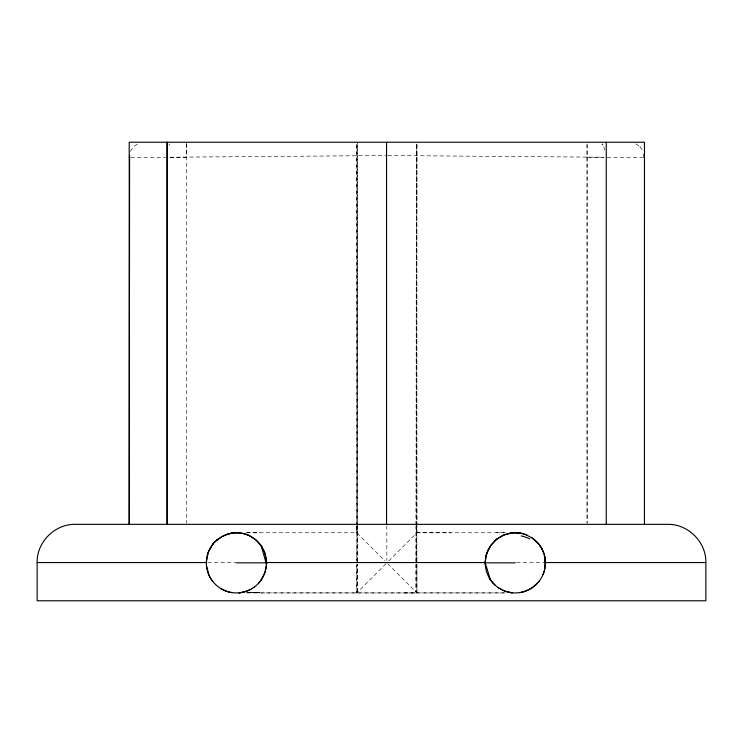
<?xml version="1.0" encoding="UTF-8"?>
<svg xmlns="http://www.w3.org/2000/svg" width="743" height="743" viewBox="0 0 743 743"><rect width="100%" height="100%" fill="white"/><g stroke="black" fill="none" stroke-linecap="round" stroke-linejoin="round"><path stroke-width="0.56" stroke-dasharray="3.71 2.79" d="M385.923 563.77L356.761 592.933L356.798 563.965M356.798 562.813L357.346 143.39L357.634 524.772M416.052 525.923L416.024 563.018L416.136 525.923M416.052 524.772L416.34 143.39L416.897 562.804M356.761 592.933L356.789 564.206M416.145 524.772L416.934 143.39L416.934 524.642M169.014 145.387L169.608 143.993M130.359 151.386L133.656 146.585L137.799 143.863M388.691 560.993L416.916 532.768L416.934 525.803M170.231 157.228L386.889 155.528M246.49 592.775L259.939 592.561L248.394 592.171M496.426 532.796L505.314 532.777M387.93 155.528L603.576 157.219M130.879 157.275L165.568 157.275M169.878 157.275L186.688 157.275M587.091 157.275L603.901 157.275M607.17 157.275L642.639 157.275M246.565 532.759L356.761 532.759L384.995 560.993M416.489 525.394L416.934 532.759L505.259 532.759M207.808 562.553L235.67 562.553M516.617 562.553L544.48 562.553M404.508 592.905L505.314 592.914M246.565 592.933L505.259 592.933M416.934 532.759L450.685 532.796M246.49 532.768L259.939 532.787M248.394 592.264L259.939 592.895L416.934 592.933L416.897 563.965M635.813 143.863L639.983 146.585M387.772 563.77L416.934 592.933L416.897 564.206M639.955 146.585L643.243 151.386M604.691 150.216L603.093 144.012M416.461 525.477L416.897 563.101M587.081 143.91L587.091 523.183L587.044 142.229M357.55 524.772L356.761 143.39L356.761 524.642M357.55 525.933L357.624 563.027L357.634 525.933M186.669 143.91L186.688 155.928M386.843 525.765L386.843 560.528M356.761 525.803L356.761 532.759L357.197 525.394L356.789 563.101M186.642 143.39L186.642 523.183M416.024 564.178L416.006 592.004L416.061 564.178M357.689 592.004L357.634 564.178L357.689 592.004"/><path stroke-width="1.11" d="M166.831 524.344L166.869 142.229M386.546 524.344L386.564 142.229M37.15 562.553C36.63 542.139 54.945 523.824 75.359 524.344L667.641 524.344C688.055 523.824 706.37 542.139 705.85 562.553L705.85 600.771L37.15 600.771L37.15 562.553L206.322 562.553A30.091 30.091 0 0 0 236.265 592.933A30.091 30.091 0 0 0 266.496 562.841L266.477 561.894M485.263 564.262L485.263 561.429M265.307 554.464L266.496 562.553L485.225 562.553L485.42 559.47M485.225 562.553L486.396 554.547M266.458 564.262L261.211 545.817L256.094 540.096L249.425 535.722M266.356 565.674L264.935 572.407M485.476 558.959L486.349 554.705M644.45 524.344L644.469 142.229L129.217 142.229L129.217 524.344L129.598 155.315M544.684 569.37L545.167 559.08M485.941 556.321L487.668 550.981M544.275 570.986L544.071 571.701M486.563 553.99L490.575 545.724L496.454 539.399M486.6 553.851L487.324 551.808M543.839 572.407L542.966 574.71M264.861 572.639L261.239 579.828M487.566 551.213L490.937 545.213M487.77 550.739L488.411 549.374M488.513 549.161L488.773 548.668M489.247 547.823L489.637 547.154M261.099 580.042L258.861 582.865M491.355 544.647L495.999 539.771M213.278 543.607L208.235 552.281L206.322 562.553C206.35 553.674 210.594 544.935 217.55 539.399M539.102 581.267L538.443 582.085M212.925 544.025L214.643 542.065M538.276 582.289L531.747 588.057M214.365 542.362L222.083 536.381L231.612 533.14M495.219 540.449L496.853 539.084M216.51 540.272L217.095 539.771M496.593 539.288L504.042 534.951L512.336 532.907M217.829 539.177L225.408 534.839M497.021 538.954L498.794 537.7M254.524 586.868L253.892 587.323M498.813 537.681L502.677 535.536M531.533 588.187L525.7 591.084M252.193 588.456L251.543 588.846M249.982 589.691L247.716 590.722M502.965 535.406L504.321 534.839M225.556 534.784C232.735 531.969 240.983 532.099 248.078 535.109M504.59 534.728C511.769 531.96 520.016 532.118 527.084 535.155M247.029 590.991L245.636 591.484M525.013 591.326L522.914 591.957A59.254 41.896 90 0 1 519.933 592.58M227.637 534.059L228.101 533.92M244.707 591.762L243.778 592.013A59.356 41.97 90 0 1 239.181 592.803M232.057 533.075L238.652 532.842M512.781 532.861L519.775 533.093M129.171 157.275L129.691 157.275M643.819 157.275L644.441 157.275L643.81 154.33M705.85 562.553L545.399 562.553A30.091 30.091 0 0 1 515.456 592.933A30.091 30.091 0 0 1 485.225 562.841L515.317 562.85M236.404 562.841L267.647 562.841M238.967 532.861L243.36 533.567M520.1 533.14L522.264 533.567M243.704 533.65C251.199 535.508 257.886 540.365 261.945 546.932M507.943 592.013L505.621 591.326M228.575 591.892L228.807 591.957A59.254 41.896 90 0 0 231.788 592.58M523.378 533.864L525.013 534.366M228.333 591.827L226.243 591.168M525.7 534.607L532.425 538.099M504.924 591.084L502.639 590.128M226.021 591.084L221.052 588.716M248.468 535.285L248.998 535.517M501.506 589.58L500.401 588.976M531.394 537.421L538.944 544.22M498.887 588.057L498.247 587.62M533.01 538.517C538.916 542.594 544.387 550.888 545.148 558.959M495.033 585.066L493.027 583.06M492.86 582.874L490.77 580.246M538.331 543.467L541.693 548.371L544.025 553.841M212.777 581.472L211.43 579.614M539.687 545.204L540.533 546.439M490.482 579.828L490.055 579.196M261.211 545.817L264.155 551.213M211.142 579.187L210.603 578.314M261.629 546.439L264.573 552.272L266.245 558.959M489.637 578.537L489.247 577.868M541.517 548.055L541.991 548.928M210.204 577.636L209.173 575.639M209.071 575.407L206.452 565.674M264.397 551.798L265.121 553.841M485.225 562.85L490.408 579.726M544.21 554.473L545.399 562.553L545.213 559.47M544.786 556.776L544.953 557.687M266.3 559.47L266.496 562.553M606.26 142.229L606.26 524.344M167.426 142.229L167.426 524.344M519.933 533.112A59.254 41.896 90 0 1 522.682 533.669M521.215 535.917A29.144 21.045 -3 0 1 529.796 538.972M512.456 592.793A59.329 41.952 -90 0 1 507.943 592.022A59.375 41.989 -90 0 0 512.076 592.756M243.778 592.022A59.319 41.942 -90 0 1 238.809 592.83M229.039 533.669A59.254 41.896 -90 0 1 231.788 533.112M602.267 144.133A15.705 5.582 86.4 0 1 602.638 144.746M510.645 533.121A59.329 41.952 -90 0 0 510.2 533.195A59.375 41.989 90 0 1 510.692 533.112"/></g></svg>
